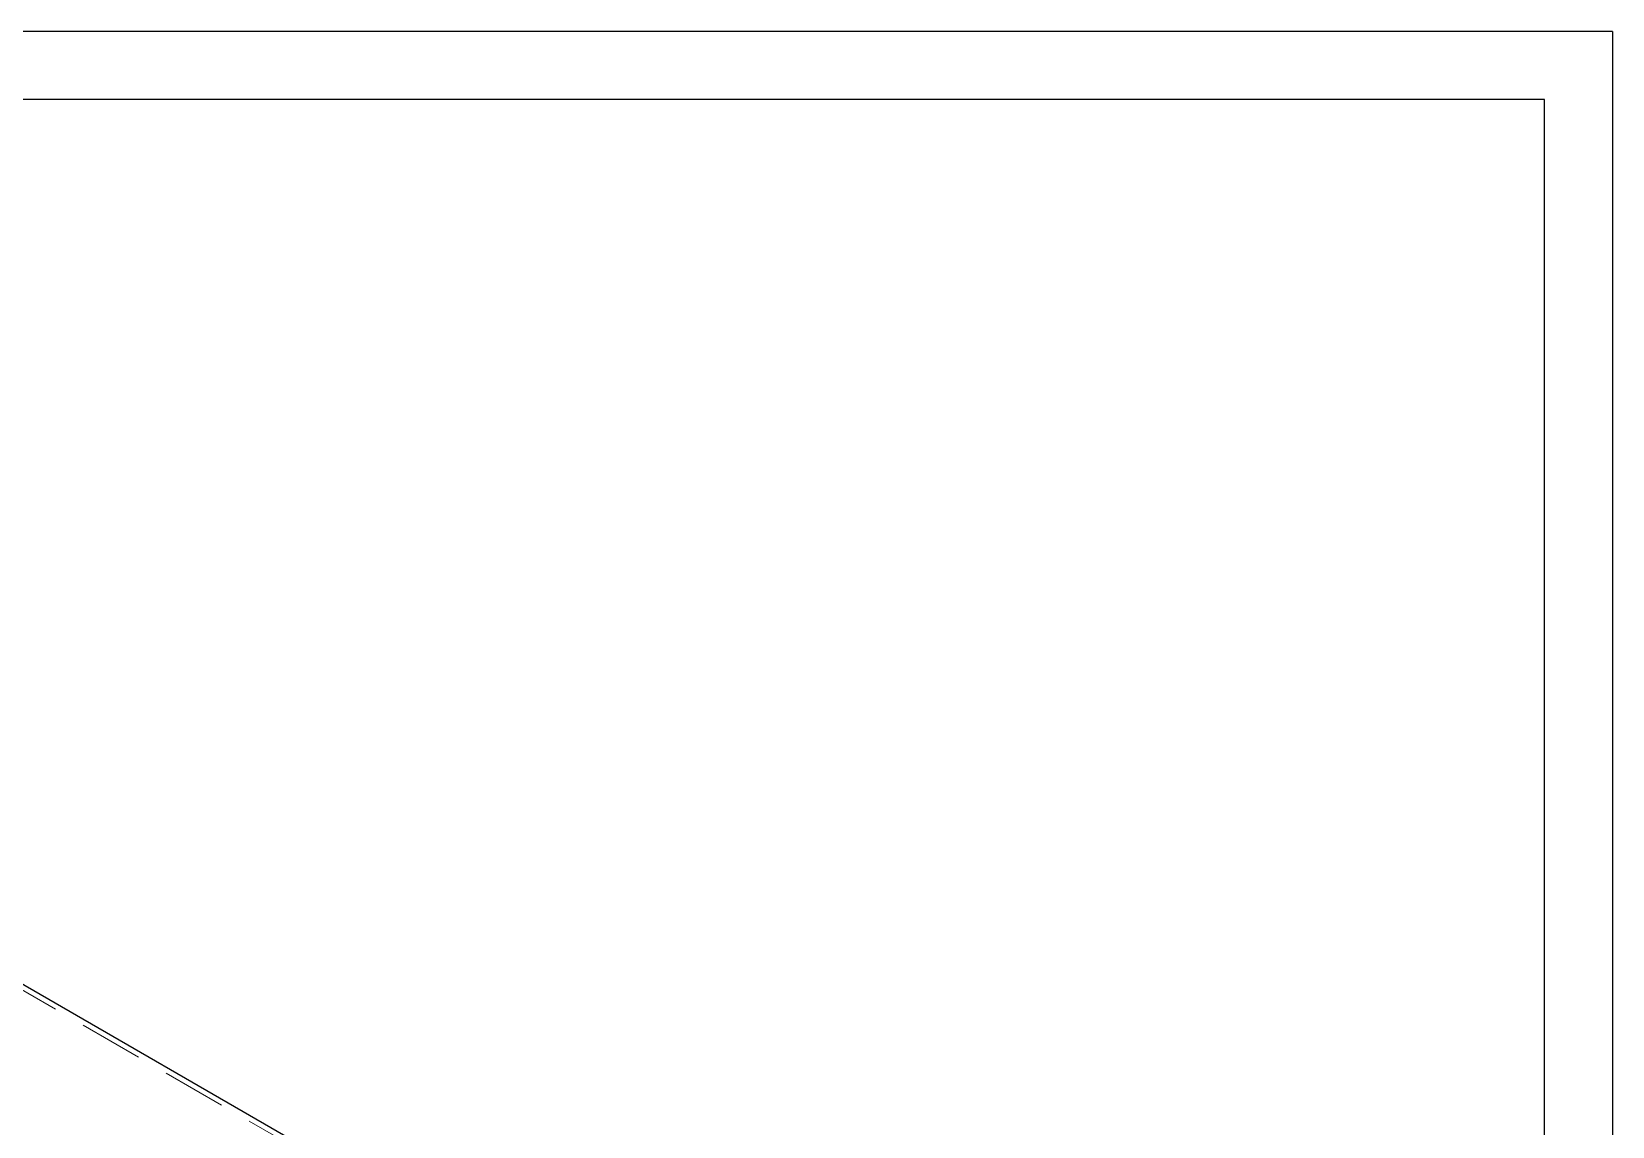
# Model space of a CAD drawing. Header units: millimetres. Extents: x 20 to 1161, y 26 to 820.
# Drawn here: x 1035.4 to 1161, y 733 to 820 of the extents above; entities that cross this region are included whole.
import ezdxf

# ---------------------------------------------------------------- set-up
doc = ezdxf.new("R2010")
doc.units = ezdxf.units.MM
doc.header["$LTSCALE"] = 4
doc.linetypes.add('HIDDEN', pattern=[1.905, 1.27, -0.635])
doc.layers.add('SLD-0', color=7, linetype='Continuous')

msp = doc.modelspace()

# ---------------------------------------------------------------- linework, layer by layer
at = {"color": 7, "linetype": 'Continuous', "lineweight": 25}
msp.add_line((980.094, 775.819), (1097.191, 708.22), dxfattribs=at)
at = {"color": 7, "linetype": 'HIDDEN', "lineweight": 18}
msp.add_line((980.094, 775.329), (1097.191, 707.73), dxfattribs=at)
at = {"layer": 'SLD-0'}
for p, q in [((1160.997, 820), (20, 820)), ((1160.997, 820), (1160.997, 25.965)), ((1155.615, 814.618), (25.382, 814.618)), ((1155.615, 31.347), (1155.615, 814.618))]:
    msp.add_line(p, q, dxfattribs=at)

doc.saveas('drawing.dxf')
